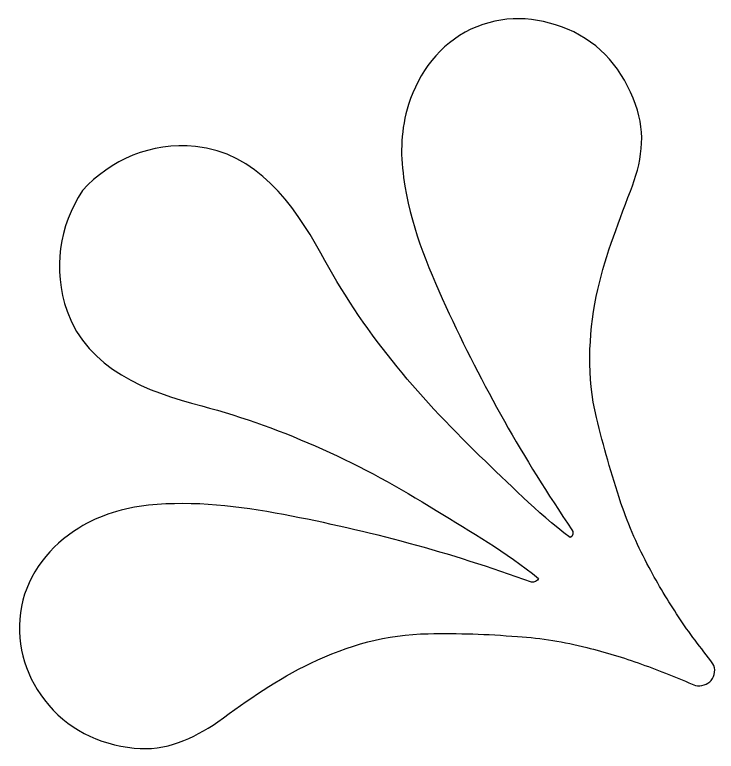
# Model space of a CAD drawing. Header units: centimetres. Extents: x -10.1 to 8.9, y -9.7 to 9.4.
# Drawn here: x -6.617 to -4.895, y -0.575 to 1.234 of the extents above; entities that cross this region are included whole.
import ezdxf

# ---------------------------------------------------------------- set-up
doc = ezdxf.new("R2010")
doc.units = ezdxf.units.CM
doc.header["$MEASUREMENT"] = 0
doc.layers.add('Camada 1', color=7, linetype='Continuous')

msp = doc.modelspace()

# ---------------------------------------------------------------- linework, layer by layer
at = {"layer": 'Camada 1'}
msp.add_open_spline([(-6.60075, -0.21915), (-6.58461, -0.13766), (-6.53071, -0.06979), (-6.45983, -0.02651), (-6.45983, -0.02651), (-6.40718, 0.00662), (-6.35074, 0.02186), (-6.28917, 0.0295), (-6.28917, 0.0295), (-6.17458, 0.04056), (-6.06845, 0.02696), (-5.95725, 0.00661), (-5.95725, 0.00661), (-5.74714, -0.03416), (-5.54934, -0.08594), (-5.349, -0.15979), (-5.349, -0.15979), (-5.34389, -0.16061), (-5.33244, -0.15638), (-5.33117, -0.15042), (-5.33117, -0.15042), (-5.41309, -0.08422), (-5.49585, -0.03668), (-5.58287, 0.01685), (-5.58287, 0.01685), (-5.76369, 0.12972), (-5.95342, 0.21883), (-6.15802, 0.27318), (-6.15802, 0.27318), (-6.29386, 0.308), (-6.43776, 0.36406), (-6.48867, 0.5058), (-6.48867, 0.5058), (-6.52434, 0.60936), (-6.50865, 0.71464), (-6.45089, 0.80208), (-6.45089, 0.80208), (-6.38255, 0.87847), (-6.2828, 0.92093), (-6.17371, 0.91074), (-6.17371, 0.91074), (-6.02472, 0.89545), (-5.93304, 0.77067), (-5.86597, 0.64841), (-5.86597, 0.64841), (-5.76495, 0.4591), (-5.63081, 0.3012), (-5.47629, 0.15094), (-5.47629, 0.15094), (-5.40374, 0.08305), (-5.33834, 0.01344), (-5.25346, -0.05022), (-5.25346, -0.05022), (-5.24751, -0.04855), (-5.24497, -0.03493), (-5.24962, -0.03069), (-5.24962, -0.03069), (-5.36889, 0.14415), (-5.46907, 0.32327), (-5.55905, 0.51769), (-5.55905, 0.51769), (-5.60617, 0.62043), (-5.64694, 0.71973), (-5.66263, 0.83434), (-5.66263, 0.83434), (-5.67155, 0.89546), (-5.66901, 0.95319), (-5.65075, 1.01346), (-5.65075, 1.01346), (-5.62569, 1.09241), (-5.57434, 1.16118), (-5.4975, 1.19854), (-5.4975, 1.19854), (-5.42066, 1.23421), (-5.33748, 1.23164), (-5.26022, 1.19854), (-5.26022, 1.19854), (-5.17786, 1.16457), (-5.12396, 1.09834), (-5.0934, 1.01346), (-5.0934, 1.01346), (-5.06623, 0.94046), (-5.07898, 0.86916), (-5.1057, 0.80124), (-5.1057, 0.80124), (-5.13883, 0.7138), (-5.17108, 0.6323), (-5.18976, 0.54232), (-5.18976, 0.54232), (-5.20886, 0.443), (-5.2131, 0.34539), (-5.18934, 0.24522), (-5.18934, 0.24522), (-5.17151, 0.17217), (-5.15328, 0.10769), (-5.12907, 0.03466), (-5.12907, 0.03466), (-5.10912, -0.02223), (-5.08705, -0.074), (-5.0603, -0.12322), (-5.0603, -0.12322), (-5.03781, -0.16569), (-5.0132, -0.20558), (-4.98772, -0.24466), (-4.98772, -0.24466), (-4.96227, -0.28456), (-4.93298, -0.3202), (-4.90326, -0.3601), (-4.90326, -0.3601), (-4.89519, -0.37111), (-4.899, -0.38976), (-4.90749, -0.40082), (-4.90749, -0.40082), (-4.91683, -0.41019), (-4.9321, -0.41699), (-4.9462, -0.41352), (-4.9462, -0.41352), (-4.99033, -0.39487), (-5.03322, -0.37621), (-5.07862, -0.36092), (-5.07862, -0.36092), (-5.12318, -0.34481), (-5.16776, -0.33121), (-5.21316, -0.3202), (-5.21316, -0.3202), (-5.2692, -0.30573), (-5.32309, -0.29644), (-5.38294, -0.29303), (-5.38294, -0.29303), (-5.45893, -0.28708), (-5.52685, -0.28456), (-5.60239, -0.2862), (-5.60239, -0.2862), (-5.70468, -0.28789), (-5.79892, -0.31427), (-5.89018, -0.3584), (-5.89018, -0.3584), (-5.97294, -0.39743), (-6.04382, -0.44836), (-6.11897, -0.50273), (-6.11897, -0.50273), (-6.18012, -0.54427), (-6.24589, -0.57488), (-6.324, -0.56724), (-6.324, -0.56724), (-6.41311, -0.55705), (-6.48995, -0.52057), (-6.54429, -0.44839), (-6.54429, -0.44839), (-6.59482, -0.38391), (-6.61731, -0.30242), (-6.60075, -0.21915)], degree=3, knots=[0, 0, 0, 0, 0.025641, 0.025641, 0.025641, 0.025641, 0.0512821, 0.0512821, 0.0512821, 0.0512821, 0.0769231, 0.0769231, 0.0769231, 0.0769231, 0.1025641, 0.1025641, 0.1025641, 0.1025641, 0.1282051, 0.1282051, 0.1282051, 0.1282051, 0.1538462, 0.1538462, 0.1538462, 0.1538462, 0.1794872, 0.1794872, 0.1794872, 0.1794872, 0.2051282, 0.2051282, 0.2051282, 0.2051282, 0.2307692, 0.2307692, 0.2307692, 0.2307692, 0.2564103, 0.2564103, 0.2564103, 0.2564103, 0.2820513, 0.2820513, 0.2820513, 0.2820513, 0.3076923, 0.3076923, 0.3076923, 0.3076923, 0.3333333, 0.3333333, 0.3333333, 0.3333333, 0.3589744, 0.3589744, 0.3589744, 0.3589744, 0.3846154, 0.3846154, 0.3846154, 0.3846154, 0.4102564, 0.4102564, 0.4102564, 0.4102564, 0.4358974, 0.4358974, 0.4358974, 0.4358974, 0.4615385, 0.4615385, 0.4615385, 0.4615385, 0.4871795, 0.4871795, 0.4871795, 0.4871795, 0.5128205, 0.5128205, 0.5128205, 0.5128205, 0.5384615, 0.5384615, 0.5384615, 0.5384615, 0.5641026, 0.5641026, 0.5641026, 0.5641026, 0.5897436, 0.5897436, 0.5897436, 0.5897436, 0.6153846, 0.6153846, 0.6153846, 0.6153846, 0.6410256, 0.6410256, 0.6410256, 0.6410256, 0.6666667, 0.6666667, 0.6666667, 0.6666667, 0.6923077, 0.6923077, 0.6923077, 0.6923077, 0.7179487, 0.7179487, 0.7179487, 0.7179487, 0.7435897, 0.7435897, 0.7435897, 0.7435897, 0.7692308, 0.7692308, 0.7692308, 0.7692308, 0.7948718, 0.7948718, 0.7948718, 0.7948718, 0.8205128, 0.8205128, 0.8205128, 0.8205128, 0.8461538, 0.8461538, 0.8461538, 0.8461538, 0.8717949, 0.8717949, 0.8717949, 0.8717949, 0.8974359, 0.8974359, 0.8974359, 0.8974359, 0.9230769, 0.9230769, 0.9230769, 0.9230769, 0.9487179, 0.9487179, 0.9487179, 0.9487179, 1, 1, 1, 1], dxfattribs=at)

doc.saveas('drawing.dxf')
